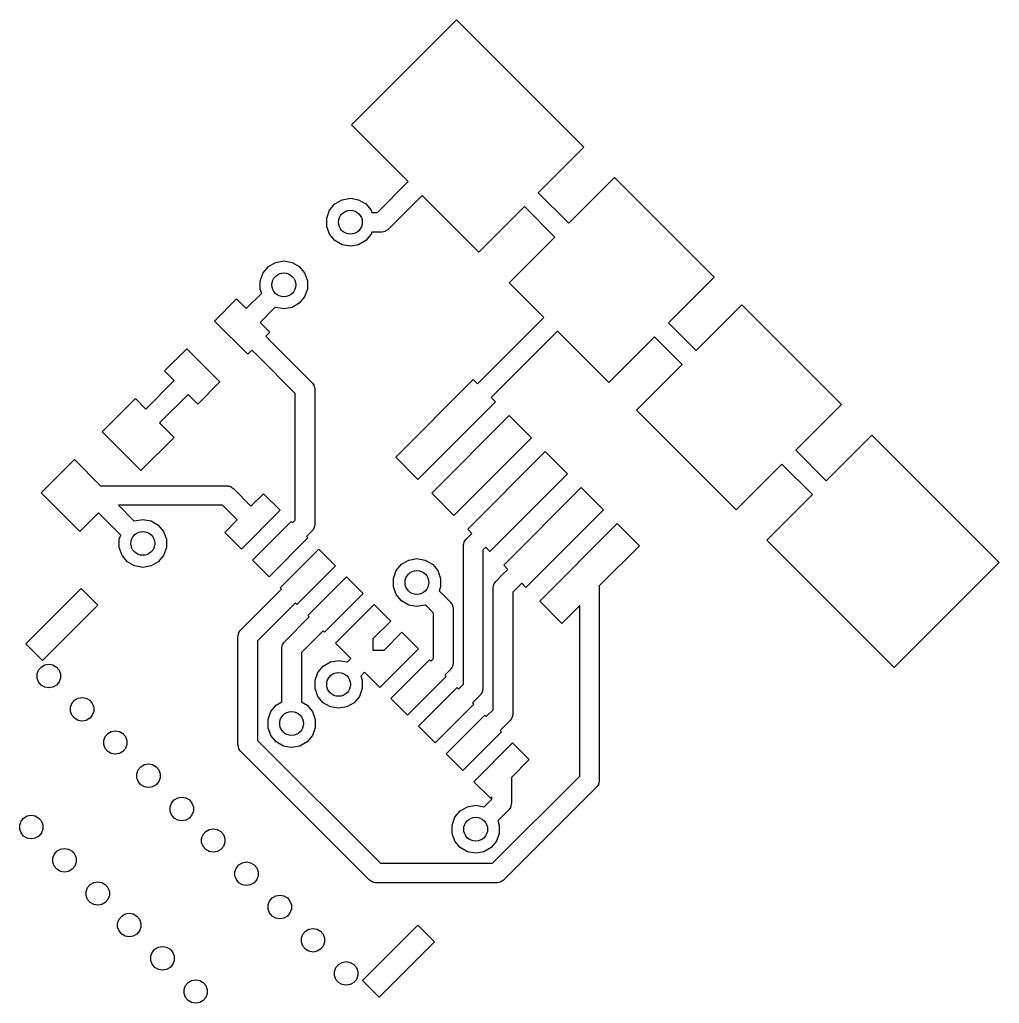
# Model space of a CAD drawing. Extents: x 77.9 to 119.8, y -117.2 to -80.9.
# Drawn here: x 106.53 to 119.04, y -93.47 to -80.91 of the extents above; entities that cross this region are included whole.
import ezdxf

# ---------------------------------------------------------------- set-up
doc = ezdxf.new("R2010")
doc.units = 0
doc.header["$MEASUREMENT"] = 0
doc.layers.add('BLACK', color=7, linetype='CONTINUOUS')

msp = doc.modelspace()

# ---------------------------------------------------------------- linework, layer by layer
at = {"layer": 'Black'}
for p, q in [((110.763, -82.2569), (112.107, -80.9134)), ((112.107, -80.9134), (113.733, -82.5398)), ((111.488, -82.9817), (110.763, -82.2569)), ((113.733, -82.5398), (113.15, -83.1231)), ((111.095, -83.375), (111.488, -82.9817)), ((113.539, -83.512), (114.122, -82.9287)), ((114.122, -82.9287), (115.395, -84.2015)), ((113.15, -83.1231), (113.539, -83.512)), ((110.485, -83.347), (110.553, -83.2656)), ((110.553, -83.2656), (110.645, -83.2125)), ((110.645, -83.2125), (110.75, -83.194)), ((110.75, -83.194), (110.855, -83.2125)), ((110.855, -83.2125), (110.947, -83.2656)), ((110.947, -83.2656), (111.015, -83.347)), ((111.665, -83.1585), (111.235, -83.5884)), ((112.39, -83.8833), (111.665, -83.1585)), ((110.449, -83.4469), (110.485, -83.347)), ((111.015, -83.347), (111.025, -83.375)), ((111.025, -83.375), (111.095, -83.375)), ((112.973, -83.2999), (112.39, -83.8833)), ((113.362, -83.6888), (112.973, -83.2999)), ((110.449, -83.5531), (110.449, -83.4469)), ((110.485, -83.653), (110.449, -83.5531)), ((111.025, -83.625), (111.015, -83.653)), ((111.147, -83.625), (111.025, -83.625)), ((111.152, -83.624), (111.147, -83.625)), ((111.158, -83.6245), (111.152, -83.624)), ((111.173, -83.6203), (111.158, -83.6245)), ((111.189, -83.6175), (111.173, -83.6203)), ((111.194, -83.6147), (111.189, -83.6175)), ((111.2, -83.6133), (111.194, -83.6147)), ((111.213, -83.6039), (111.2, -83.6133)), ((111.227, -83.5958), (111.213, -83.6039)), ((111.231, -83.5915), (111.227, -83.5958)), ((111.235, -83.5884), (111.231, -83.5915)), ((110.553, -83.7344), (110.485, -83.653)), ((110.645, -83.7875), (110.553, -83.7344)), ((110.947, -83.7344), (110.855, -83.7875)), ((111.015, -83.653), (110.947, -83.7344)), ((112.779, -84.2722), (113.362, -83.6888)), ((110.75, -83.806), (110.645, -83.7875)), ((110.855, -83.7875), (110.75, -83.806)), ((109.703, -84.0656), (109.795, -84.0125)), ((109.795, -84.0125), (109.9, -83.994)), ((109.9, -83.994), (110.005, -84.0125)), ((110.005, -84.0125), (110.097, -84.0656)), ((109.635, -84.147), (109.703, -84.0656)), ((110.097, -84.0656), (110.165, -84.147)), ((109.599, -84.2469), (109.635, -84.147)), ((109.599, -84.3531), (109.599, -84.2469)), ((110.165, -84.147), (110.201, -84.2469)), ((110.201, -84.2469), (110.201, -84.3531)), ((115.395, -84.2015), (114.812, -84.7848)), ((109.618, -84.4055), (109.599, -84.3531)), ((110.201, -84.3531), (110.165, -84.453)), ((113.221, -84.7141), (112.779, -84.2722)), ((109.015, -84.7611), (109.297, -84.4782)), ((109.297, -84.4782), (109.421, -84.602)), ((109.421, -84.602), (109.618, -84.4055)), ((110.165, -84.453), (110.097, -84.5344)), ((109.791, -84.5853), (109.598, -84.7788)), ((109.795, -84.5875), (109.791, -84.5853)), ((109.9, -84.606), (109.795, -84.5875)), ((110.005, -84.5875), (109.9, -84.606)), ((110.097, -84.5344), (110.005, -84.5875)), ((115.165, -85.1384), (115.749, -84.555)), ((115.749, -84.555), (117.021, -85.8278)), ((109.439, -85.1854), (109.015, -84.7611)), ((112.372, -85.5627), (113.221, -84.7141)), ((109.598, -84.7788), (109.722, -84.9025)), ((113.397, -84.8909), (112.549, -85.7394)), ((114.051, -85.545), (113.397, -84.8909)), ((114.812, -84.7848), (115.165, -85.1384)), ((109.722, -84.9025), (109.669, -84.9555)), ((109.669, -84.9555), (109.739, -85.0263)), ((114.635, -84.9616), (114.051, -85.545)), ((114.988, -85.3152), (114.635, -84.9616)), ((108.378, -85.3975), (108.661, -85.1146)), ((108.661, -85.1146), (109.085, -85.5389)), ((109.492, -85.1323), (109.439, -85.1854)), ((109.563, -85.203), (109.492, -85.1323)), ((109.739, -85.0263), (110.259, -85.5459)), ((110.046, -85.6861), (109.563, -85.203)), ((108.502, -85.5212), (108.378, -85.3975)), ((114.405, -85.8985), (114.988, -85.3152)), ((108.138, -85.8856), (108.502, -85.5212)), ((111.329, -86.4996), (112.319, -85.5096)), ((112.319, -85.5096), (112.372, -85.5627)), ((109.085, -85.5389), (108.803, -85.8218)), ((110.259, -85.5459), (110.262, -85.5504)), ((110.262, -85.5504), (110.266, -85.554)), ((110.266, -85.554), (110.275, -85.5681)), ((110.275, -85.5681), (110.284, -85.5815)), ((110.284, -85.5815), (110.285, -85.5868)), ((110.285, -85.5868), (110.288, -85.5916)), ((110.288, -85.5916), (110.291, -85.6076)), ((110.291, -85.6076), (110.295, -85.6234)), ((110.295, -85.6234), (110.295, -85.6289)), ((110.295, -85.6289), (110.296, -85.6343)), ((110.296, -85.6343), (110.296, -87.3544)), ((107.579, -86.1757), (108.004, -85.7515)), ((108.004, -85.7515), (108.138, -85.8856)), ((108.679, -85.698), (108.314, -86.0623)), ((108.803, -85.8218), (108.679, -85.698)), ((110.046, -87.3026), (110.046, -85.6861)), ((112.549, -85.7394), (112.602, -85.7925)), ((112.602, -85.7925), (111.612, -86.7824)), ((115.678, -87.1713), (114.405, -85.8985)), ((117.021, -85.8278), (116.438, -86.4112)), ((111.789, -86.9592), (112.779, -85.9692)), ((112.779, -85.9692), (113.062, -86.2521)), ((108.314, -86.0623), (108.499, -86.2464)), ((108.074, -86.6707), (107.579, -86.1757)), ((108.499, -86.2464), (108.074, -86.6707)), ((113.062, -86.2521), (112.072, -87.242)), ((116.827, -86.8001), (117.41, -86.2167)), ((117.41, -86.2167), (119.037, -87.8431)), ((106.801, -86.9536), (107.226, -86.5293)), ((107.226, -86.5293), (107.56, -86.8639)), ((111.612, -86.7824), (111.329, -86.4996)), ((112.248, -87.4188), (113.238, -86.4289)), ((113.238, -86.4289), (113.521, -86.7117)), ((116.438, -86.4112), (116.827, -86.8001)), ((116.261, -86.588), (115.678, -87.1713)), ((116.65, -86.9769), (116.261, -86.588)), ((113.521, -86.7117), (112.531, -87.7017)), ((107.56, -86.8639), (109.169, -86.8639)), ((109.169, -86.8639), (109.174, -86.8649)), ((109.174, -86.8649), (109.18, -86.8644)), ((109.18, -86.8644), (109.195, -86.8686)), ((109.195, -86.8686), (109.212, -86.8714)), ((109.212, -86.8714), (109.216, -86.8742)), ((109.216, -86.8742), (109.222, -86.8756)), ((109.222, -86.8756), (109.235, -86.885)), ((109.235, -86.885), (109.249, -86.8932)), ((109.249, -86.8932), (109.253, -86.8974)), ((109.253, -86.8974), (109.257, -86.9005)), ((109.257, -86.9005), (109.481, -87.1246)), ((112.708, -87.8784), (113.698, -86.8885)), ((113.698, -86.8885), (113.981, -87.1713)), ((107.296, -87.4485), (106.801, -86.9536)), ((109.481, -87.1246), (109.64, -86.9655)), ((109.64, -86.9655), (109.853, -87.1776)), ((112.072, -87.242), (111.789, -86.9592)), ((116.067, -87.5602), (116.65, -86.9769)), ((109.117, -87.1139), (107.791, -87.1139)), ((107.791, -87.1139), (107.991, -87.3147)), ((109.305, -87.3014), (109.117, -87.1139)), ((107.534, -87.2109), (107.296, -87.4485)), ((107.818, -87.4945), (107.534, -87.2109)), ((109.853, -87.1776), (109.358, -87.6726)), ((113.981, -87.1713), (112.991, -88.1613)), ((107.991, -87.3147), (107.995, -87.3125)), ((107.995, -87.3125), (108.1, -87.294)), ((108.1, -87.294), (108.205, -87.3125)), ((108.205, -87.3125), (108.297, -87.3656)), ((108.297, -87.3656), (108.365, -87.447)), ((109.145, -87.4605), (109.305, -87.3014)), ((109.499, -87.814), (109.994, -87.3191)), ((109.994, -87.3191), (110.012, -87.3367)), ((110.012, -87.3367), (110.046, -87.3026)), ((110.284, -87.4072), (110.275, -87.4206)), ((110.285, -87.4019), (110.284, -87.4072)), ((110.288, -87.3972), (110.285, -87.4019)), ((110.291, -87.3811), (110.288, -87.3972)), ((110.295, -87.3653), (110.291, -87.3811)), ((110.296, -87.3544), (110.295, -87.3598)), ((110.295, -87.3598), (110.295, -87.3653)), ((113.168, -88.338), (114.158, -87.3481)), ((114.158, -87.3481), (114.44, -87.6309)), ((107.799, -87.5469), (107.818, -87.4945)), ((108.365, -87.447), (108.401, -87.5469)), ((109.358, -87.6726), (109.145, -87.4605)), ((110.206, -87.5312), (109.711, -88.0262)), ((110.259, -87.4428), (110.188, -87.5135)), ((110.188, -87.5135), (110.206, -87.5312)), ((110.262, -87.4383), (110.259, -87.4428)), ((110.266, -87.4348), (110.262, -87.4383)), ((110.275, -87.4206), (110.266, -87.4348)), ((112.231, -87.5425), (112.301, -87.4718)), ((112.301, -87.4718), (112.248, -87.4188)), ((107.799, -87.6531), (107.799, -87.5469)), ((107.835, -87.753), (107.799, -87.6531)), ((108.401, -87.6531), (108.365, -87.753)), ((108.401, -87.5469), (108.401, -87.6531)), ((112.193, -87.6315), (112.194, -87.6261)), ((112.193, -89.3975), (112.193, -87.6315)), ((112.194, -87.6206), (112.198, -87.6048)), ((112.194, -87.6261), (112.194, -87.6206)), ((112.198, -87.6048), (112.201, -87.5888)), ((112.201, -87.5888), (112.204, -87.584)), ((112.204, -87.584), (112.205, -87.5787)), ((112.205, -87.5787), (112.215, -87.5653)), ((112.215, -87.5653), (112.223, -87.5512)), ((112.223, -87.5512), (112.227, -87.5476)), ((112.227, -87.5476), (112.23, -87.5431)), ((112.23, -87.5431), (112.231, -87.5425)), ((112.478, -87.6486), (112.443, -87.6833)), ((112.531, -87.7017), (112.478, -87.6486)), ((114.44, -87.6309), (113.929, -88.1423)), ((117.693, -89.1866), (116.067, -87.5602)), ((107.903, -87.8344), (107.835, -87.753)), ((108.365, -87.753), (108.297, -87.8344)), ((109.853, -88.1676), (110.347, -87.6726)), ((110.347, -87.6726), (110.56, -87.8847)), ((112.443, -87.6833), (112.443, -89.4493)), ((107.995, -87.8875), (107.903, -87.8344)), ((108.1, -87.906), (107.995, -87.8875)), ((108.205, -87.8875), (108.1, -87.906)), ((108.297, -87.8344), (108.205, -87.8875)), ((109.711, -88.0262), (109.499, -87.814)), ((110.56, -87.8847), (110.065, -88.3797)), ((111.335, -87.947), (111.403, -87.8656)), ((111.403, -87.8656), (111.495, -87.8125)), ((111.495, -87.8125), (111.6, -87.794)), ((111.6, -87.794), (111.705, -87.8125)), ((111.705, -87.8125), (111.797, -87.8656)), ((111.797, -87.8656), (111.865, -87.947)), ((112.761, -87.9315), (112.708, -87.8784)), ((119.037, -87.8431), (117.693, -89.1866)), ((110.206, -88.5211), (110.701, -88.0262)), ((110.701, -88.0262), (110.913, -88.2383)), ((111.299, -88.0469), (111.335, -87.947)), ((111.865, -87.947), (111.901, -88.0469)), ((112.61, -88.0824), (112.69, -88.0022)), ((112.69, -88.0022), (112.761, -87.9315)), ((112.69, -88.0022), (112.69, -88.0022)), ((111.299, -88.1531), (111.299, -88.0469)), ((111.335, -88.253), (111.299, -88.1531)), ((111.901, -88.1531), (111.882, -88.2055)), ((111.901, -88.0469), (111.901, -88.1531)), ((112.574, -88.1598), (112.578, -88.1441)), ((112.574, -88.1653), (112.574, -88.1598)), ((112.578, -88.1441), (112.581, -88.128)), ((112.581, -88.128), (112.584, -88.1232)), ((112.584, -88.1232), (112.585, -88.1179)), ((112.585, -88.1179), (112.595, -88.1045)), ((112.595, -88.1045), (112.603, -88.0904)), ((112.603, -88.0904), (112.607, -88.0869)), ((112.607, -88.0869), (112.61, -88.0824)), ((112.938, -88.1082), (112.867, -88.1789)), ((112.991, -88.1613), (112.938, -88.1082)), ((113.929, -88.1423), (113.929, -90.6245)), ((106.607, -88.8818), (107.314, -88.1747)), ((107.314, -88.1747), (107.526, -88.3868)), ((109.352, -88.7036), (109.87, -88.1853)), ((109.87, -88.1853), (109.853, -88.1676)), ((110.913, -88.2383), (110.418, -88.7333)), ((111.403, -88.3344), (111.335, -88.253)), ((111.882, -88.2055), (112.027, -88.3501)), ((112.573, -88.1707), (112.574, -88.1653)), ((112.573, -89.7246), (112.573, -88.1707)), ((112.867, -88.1789), (112.823, -88.2225)), ((112.823, -88.2225), (112.823, -89.7764)), ((112.867, -88.1789), (112.867, -88.1789)), ((107.526, -88.3868), (106.819, -89.0939)), ((110.047, -88.362), (109.565, -88.8438)), ((110.065, -88.3797), (110.047, -88.362)), ((110.56, -88.8747), (111.055, -88.3797)), ((111.055, -88.3797), (111.267, -88.5919)), ((111.495, -88.3875), (111.403, -88.3344)), ((111.6, -88.406), (111.495, -88.3875)), ((111.705, -88.3875), (111.6, -88.406)), ((111.709, -88.3853), (111.705, -88.3875)), ((111.813, -88.4903), (111.709, -88.3853)), ((112.027, -88.3501), (112.03, -88.3546)), ((112.03, -88.3546), (112.034, -88.3581)), ((112.034, -88.3581), (112.042, -88.3723)), ((112.042, -88.3723), (112.052, -88.3856)), ((112.052, -88.3856), (112.053, -88.391)), ((112.053, -88.391), (112.056, -88.3957)), ((112.056, -88.3957), (112.059, -88.4118)), ((112.059, -88.4118), (112.063, -88.4276)), ((113.45, -88.6209), (113.168, -88.338)), ((113.679, -88.3923), (113.45, -88.6209)), ((113.679, -90.5727), (113.679, -88.3923)), ((109.912, -88.851), (110.224, -88.5388)), ((110.224, -88.5388), (110.206, -88.5211)), ((111.813, -89.0704), (111.813, -88.4903)), ((112.063, -88.4276), (112.063, -88.4331)), ((112.063, -88.4331), (112.063, -88.4385)), ((112.063, -88.4385), (112.063, -89.1222)), ((111.267, -88.5919), (111.038, -88.8204)), ((109.315, -88.792), (109.316, -88.7866)), ((109.315, -90.1687), (109.315, -88.792)), ((109.316, -88.7811), (109.32, -88.7654)), ((109.316, -88.7866), (109.316, -88.7811)), ((109.32, -88.7654), (109.323, -88.7493)), ((109.323, -88.7493), (109.325, -88.7445)), ((109.325, -88.7445), (109.327, -88.7392)), ((109.327, -88.7392), (109.336, -88.7258)), ((109.336, -88.7258), (109.344, -88.7117)), ((109.344, -88.7117), (109.349, -88.7081)), ((109.349, -88.7081), (109.352, -88.7036)), ((110.401, -88.7156), (110.125, -88.9911)), ((110.418, -88.7333), (110.401, -88.7156)), ((111.18, -88.9618), (111.408, -88.7333)), ((111.408, -88.7333), (111.62, -88.9454)), ((106.819, -89.0939), (106.607, -88.8818)), ((109.565, -88.8438), (109.565, -90.1169)), ((109.875, -88.9284), (109.88, -88.9127)), ((109.88, -88.9127), (109.883, -88.8966)), ((109.883, -88.8966), (109.885, -88.8918)), ((109.885, -88.8918), (109.887, -88.8865)), ((109.887, -88.8865), (109.896, -88.8731)), ((109.896, -88.8731), (109.904, -88.859)), ((109.904, -88.859), (109.908, -88.8555)), ((109.908, -88.8555), (109.912, -88.851)), ((110.754, -89.0691), (110.56, -88.8747)), ((111.038, -88.8204), (111.038, -88.9618)), ((109.876, -88.9339), (109.875, -88.9284)), ((109.875, -88.9393), (109.876, -88.9339)), ((109.875, -89.6242), (109.875, -88.9393)), ((110.125, -88.9911), (110.125, -89.6242)), ((111.038, -88.9618), (111.18, -88.9618)), ((111.62, -88.9454), (111.125, -89.4404)), ((106.803, -89.1785), (106.848, -89.1524)), ((106.848, -89.1524), (106.9, -89.1433)), ((106.9, -89.1433), (106.951, -89.1524)), ((106.951, -89.1524), (106.997, -89.1785)), ((110.335, -89.247), (110.403, -89.1656)), ((110.403, -89.1656), (110.495, -89.1125)), ((110.495, -89.1125), (110.6, -89.094)), ((110.6, -89.094), (110.705, -89.1125)), ((110.705, -89.1125), (110.709, -89.1147)), ((110.709, -89.1147), (110.754, -89.0691)), ((111.267, -89.5818), (111.762, -89.0868)), ((111.762, -89.0868), (111.779, -89.1045)), ((111.779, -89.1045), (111.813, -89.0704)), ((112.056, -89.1649), (112.053, -89.1697)), ((112.059, -89.1489), (112.056, -89.1649)), ((112.063, -89.1331), (112.059, -89.1489)), ((112.063, -89.1222), (112.063, -89.1276)), ((112.063, -89.1276), (112.063, -89.1331)), ((106.751, -89.2677), (106.769, -89.2186)), ((106.751, -89.32), (106.751, -89.2677)), ((106.769, -89.2186), (106.803, -89.1785)), ((106.997, -89.1785), (107.03, -89.2186)), ((107.03, -89.2186), (107.048, -89.2677)), ((107.048, -89.2677), (107.048, -89.32)), ((110.299, -89.3469), (110.335, -89.247)), ((110.931, -89.2459), (110.882, -89.2945)), ((110.882, -89.2945), (110.901, -89.3469)), ((111.125, -89.4404), (110.931, -89.2459)), ((112.027, -89.2106), (111.956, -89.2813)), ((111.956, -89.2813), (111.974, -89.299)), ((112.03, -89.2061), (112.027, -89.2106)), ((112.034, -89.2025), (112.03, -89.2061)), ((112.042, -89.1884), (112.034, -89.2025)), ((112.052, -89.175), (112.042, -89.1884)), ((112.053, -89.1697), (112.052, -89.175)), ((106.769, -89.3691), (106.751, -89.32)), ((106.803, -89.4092), (106.769, -89.3691)), ((106.848, -89.4354), (106.803, -89.4092)), ((106.997, -89.4092), (106.951, -89.4354)), ((107.03, -89.3691), (106.997, -89.4092)), ((107.048, -89.32), (107.03, -89.3691)), ((110.299, -89.4531), (110.299, -89.3469)), ((110.901, -89.3469), (110.901, -89.4531)), ((111.974, -89.299), (111.479, -89.7939)), ((112.133, -89.4581), (112.193, -89.3975)), ((106.9, -89.4444), (106.848, -89.4354)), ((106.951, -89.4354), (106.9, -89.4444)), ((110.335, -89.553), (110.299, -89.4531)), ((110.901, -89.4531), (110.865, -89.553)), ((111.62, -89.9354), (112.115, -89.4404)), ((112.115, -89.4404), (112.133, -89.4581)), ((112.407, -89.5377), (112.31, -89.6348)), ((112.41, -89.5332), (112.407, -89.5377)), ((112.414, -89.5296), (112.41, -89.5332)), ((112.422, -89.5155), (112.414, -89.5296)), ((112.432, -89.5021), (112.422, -89.5155)), ((112.433, -89.4968), (112.432, -89.5021)), ((112.436, -89.492), (112.433, -89.4968)), ((112.439, -89.4759), (112.436, -89.492)), ((112.443, -89.4602), (112.439, -89.4759)), ((112.443, -89.4493), (112.443, -89.4547)), ((112.443, -89.4547), (112.443, -89.4602)), ((107.176, -89.692), (107.194, -89.6428)), ((107.194, -89.6428), (107.227, -89.6028)), ((107.227, -89.6028), (107.273, -89.5766)), ((107.273, -89.5766), (107.324, -89.5676)), ((107.324, -89.5676), (107.376, -89.5766)), ((107.376, -89.5766), (107.421, -89.6028)), ((107.421, -89.6028), (107.454, -89.6428)), ((107.454, -89.6428), (107.472, -89.692)), ((109.735, -89.747), (109.803, -89.6656)), ((109.803, -89.6656), (109.875, -89.6242)), ((110.125, -89.6242), (110.197, -89.6656)), ((110.197, -89.6656), (110.265, -89.747)), ((110.403, -89.6344), (110.335, -89.553)), ((110.495, -89.6875), (110.403, -89.6344)), ((110.797, -89.6344), (110.705, -89.6875)), ((110.865, -89.553), (110.797, -89.6344)), ((111.479, -89.7939), (111.267, -89.5818)), ((112.327, -89.6525), (111.832, -90.1475)), ((112.31, -89.6348), (112.327, -89.6525)), ((107.176, -89.7443), (107.176, -89.692)), ((107.194, -89.7934), (107.176, -89.7443)), ((107.227, -89.8335), (107.194, -89.7934)), ((107.454, -89.7934), (107.421, -89.8335)), ((107.472, -89.7443), (107.454, -89.7934)), ((107.472, -89.692), (107.472, -89.7443)), ((109.699, -89.8469), (109.735, -89.747)), ((110.265, -89.747), (110.301, -89.8469)), ((110.6, -89.706), (110.495, -89.6875)), ((110.705, -89.6875), (110.6, -89.706)), ((111.974, -90.2889), (112.469, -89.7939)), ((112.469, -89.7939), (112.486, -89.8116)), ((112.486, -89.8116), (112.573, -89.7246)), ((112.823, -89.7873), (112.819, -89.803)), ((112.823, -89.7764), (112.823, -89.7818)), ((112.823, -89.7818), (112.823, -89.7873)), ((107.273, -89.8596), (107.227, -89.8335)), ((107.324, -89.8687), (107.273, -89.8596)), ((107.376, -89.8596), (107.324, -89.8687)), ((107.421, -89.8335), (107.376, -89.8596)), ((109.699, -89.9531), (109.699, -89.8469)), ((110.301, -89.8469), (110.301, -89.9531)), ((112.787, -89.8648), (112.663, -89.9884)), ((112.79, -89.8603), (112.787, -89.8648)), ((112.794, -89.8567), (112.79, -89.8603)), ((112.802, -89.8426), (112.794, -89.8567)), ((112.812, -89.8292), (112.802, -89.8426)), ((112.813, -89.8239), (112.812, -89.8292)), ((112.816, -89.8191), (112.813, -89.8239)), ((112.819, -89.803), (112.816, -89.8191)), ((107.618, -90.0671), (107.651, -90.027)), ((107.651, -90.027), (107.697, -90.0009)), ((107.697, -90.0009), (107.748, -89.9918)), ((107.748, -89.9918), (107.8, -90.0009)), ((107.8, -90.0009), (107.845, -90.027)), ((107.845, -90.027), (107.879, -90.0671)), ((109.735, -90.053), (109.699, -89.9531)), ((110.301, -89.9531), (110.265, -90.053)), ((111.832, -90.1475), (111.62, -89.9354)), ((112.681, -90.0061), (112.186, -90.501)), ((112.663, -89.9884), (112.681, -90.0061)), ((107.6, -90.1162), (107.618, -90.0671)), ((107.6, -90.1685), (107.6, -90.1162)), ((107.618, -90.2177), (107.6, -90.1685)), ((107.879, -90.0671), (107.897, -90.1162)), ((107.897, -90.1685), (107.879, -90.2177)), ((107.897, -90.1162), (107.897, -90.1685)), ((109.316, -90.1741), (109.315, -90.1687)), ((109.316, -90.1796), (109.316, -90.1741)), ((109.565, -90.1169), (111.133, -91.6848)), ((109.803, -90.1344), (109.735, -90.053)), ((109.895, -90.1875), (109.803, -90.1344)), ((110.197, -90.1344), (110.105, -90.1875)), ((110.265, -90.053), (110.197, -90.1344)), ((112.327, -90.6425), (112.822, -90.1475)), ((112.822, -90.1475), (113.034, -90.3596)), ((107.651, -90.2577), (107.618, -90.2177)), ((107.697, -90.2839), (107.651, -90.2577)), ((107.748, -90.293), (107.697, -90.2839)), ((107.8, -90.2839), (107.748, -90.293)), ((107.845, -90.2577), (107.8, -90.2839)), ((107.879, -90.2177), (107.845, -90.2577)), ((109.32, -90.1954), (109.316, -90.1796)), ((109.323, -90.2115), (109.32, -90.1954)), ((109.325, -90.2162), (109.323, -90.2115)), ((109.327, -90.2215), (109.325, -90.2162)), ((109.336, -90.2349), (109.327, -90.2215)), ((109.344, -90.2491), (109.336, -90.2349)), ((109.349, -90.2526), (109.344, -90.2491)), ((109.352, -90.2571), (109.349, -90.2526)), ((110.993, -91.8982), (109.352, -90.2571)), ((110, -90.206), (109.895, -90.1875)), ((110.105, -90.1875), (110, -90.206)), ((112.186, -90.501), (111.974, -90.2889)), ((108.076, -90.4513), (108.121, -90.4252)), ((108.121, -90.4252), (108.173, -90.4161)), ((108.173, -90.4161), (108.224, -90.4252)), ((108.224, -90.4252), (108.269, -90.4513)), ((113.034, -90.3596), (112.806, -90.5882)), ((108.024, -90.5405), (108.042, -90.4914)), ((108.024, -90.5928), (108.024, -90.5405)), ((108.042, -90.4914), (108.076, -90.4513)), ((108.269, -90.4513), (108.303, -90.4914)), ((108.303, -90.4914), (108.321, -90.5405)), ((108.321, -90.5405), (108.321, -90.5928)), ((108.042, -90.6419), (108.024, -90.5928)), ((108.076, -90.682), (108.042, -90.6419)), ((108.303, -90.6419), (108.269, -90.682)), ((108.321, -90.5928), (108.303, -90.6419)), ((112.54, -90.8546), (112.327, -90.6425)), ((112.567, -91.6848), (113.679, -90.5727)), ((112.806, -90.5882), (112.806, -90.9191)), ((113.919, -90.672), (113.917, -90.6773)), ((113.921, -90.6673), (113.919, -90.672)), ((113.924, -90.6512), (113.921, -90.6673)), ((113.929, -90.6354), (113.924, -90.6512)), ((113.929, -90.6245), (113.928, -90.6299)), ((113.928, -90.6299), (113.929, -90.6354)), ((108.121, -90.7081), (108.076, -90.682)), ((108.173, -90.7172), (108.121, -90.7081)), ((108.224, -90.7081), (108.173, -90.7172)), ((108.269, -90.682), (108.224, -90.7081)), ((113.892, -90.7129), (112.707, -91.8982)), ((113.896, -90.7084), (113.892, -90.7129)), ((113.9, -90.7049), (113.896, -90.7084)), ((113.908, -90.6907), (113.9, -90.7049)), ((113.917, -90.6773), (113.908, -90.6907)), ((108.449, -90.9648), (108.466, -90.9156)), ((108.466, -90.9156), (108.5, -90.8756)), ((108.5, -90.8756), (108.545, -90.8494)), ((108.545, -90.8494), (108.597, -90.8403)), ((108.597, -90.8403), (108.648, -90.8494)), ((108.648, -90.8494), (108.694, -90.8756)), ((108.694, -90.8756), (108.727, -90.9156)), ((108.727, -90.9156), (108.745, -90.9648)), ((112.459, -90.9647), (112.556, -90.8673)), ((112.556, -90.8382), (112.54, -90.8546)), ((112.556, -90.8673), (112.556, -90.8382)), ((112.806, -90.9191), (112.805, -90.9245)), ((112.805, -90.9245), (112.805, -90.93)), ((108.449, -91.0171), (108.449, -90.9648)), ((108.466, -91.0662), (108.449, -91.0171)), ((108.745, -91.0171), (108.727, -91.0662)), ((108.745, -90.9648), (108.745, -91.0171)), ((112.085, -91.097), (112.153, -91.0156)), ((112.153, -91.0156), (112.245, -90.9625)), ((112.245, -90.9625), (112.35, -90.944)), ((112.35, -90.944), (112.455, -90.9625)), ((112.455, -90.9625), (112.459, -90.9647)), ((112.743, -91.0336), (112.632, -91.1445)), ((112.769, -91.0074), (112.743, -91.0336)), ((112.772, -91.0029), (112.769, -91.0074)), ((112.777, -90.9994), (112.772, -91.0029)), ((112.785, -90.9853), (112.777, -90.9994)), ((112.794, -90.9719), (112.785, -90.9853)), ((112.796, -90.9666), (112.794, -90.9719)), ((112.798, -90.9618), (112.796, -90.9666)), ((112.801, -90.9457), (112.798, -90.9618)), ((112.805, -90.93), (112.801, -90.9457)), ((106.527, -91.1958), (106.544, -91.1466)), ((106.544, -91.1466), (106.578, -91.1066)), ((106.578, -91.1066), (106.623, -91.0804)), ((106.623, -91.0804), (106.675, -91.0714)), ((106.675, -91.0714), (106.726, -91.0804)), ((106.726, -91.0804), (106.772, -91.1066)), ((106.772, -91.1066), (106.805, -91.1466)), ((106.805, -91.1466), (106.823, -91.1958)), ((108.5, -91.1063), (108.466, -91.0662)), ((108.545, -91.1324), (108.5, -91.1063)), ((108.597, -91.1415), (108.545, -91.1324)), ((108.648, -91.1324), (108.597, -91.1415)), ((108.694, -91.1063), (108.648, -91.1324)), ((108.727, -91.0662), (108.694, -91.1063)), ((112.049, -91.1969), (112.085, -91.097)), ((112.632, -91.1445), (112.651, -91.1969)), ((106.527, -91.2481), (106.527, -91.1958)), ((106.544, -91.2972), (106.527, -91.2481)), ((106.578, -91.3373), (106.544, -91.2972)), ((106.805, -91.2972), (106.772, -91.3373)), ((106.823, -91.2481), (106.805, -91.2972)), ((106.823, -91.1958), (106.823, -91.2481)), ((108.869, -91.3186), (108.903, -91.2785)), ((108.903, -91.2785), (108.948, -91.2524)), ((108.948, -91.2524), (109, -91.2433)), ((109, -91.2433), (109.051, -91.2524)), ((109.051, -91.2524), (109.097, -91.2785)), ((109.097, -91.2785), (109.13, -91.3186)), ((112.049, -91.3031), (112.049, -91.1969)), ((112.085, -91.403), (112.049, -91.3031)), ((112.651, -91.3031), (112.615, -91.403)), ((112.651, -91.1969), (112.651, -91.3031)), ((106.623, -91.3634), (106.578, -91.3373)), ((106.675, -91.3725), (106.623, -91.3634)), ((106.726, -91.3634), (106.675, -91.3725)), ((106.772, -91.3373), (106.726, -91.3634)), ((108.851, -91.3677), (108.869, -91.3186)), ((108.851, -91.42), (108.851, -91.3677)), ((108.869, -91.4691), (108.851, -91.42)), ((109.13, -91.3186), (109.148, -91.3677)), ((109.148, -91.42), (109.13, -91.4691)), ((109.148, -91.3677), (109.148, -91.42)), ((112.153, -91.4844), (112.085, -91.403)), ((112.615, -91.403), (112.547, -91.4844)), ((106.969, -91.5709), (107.002, -91.5308)), ((107.002, -91.5308), (107.048, -91.5047)), ((107.048, -91.5047), (107.099, -91.4956)), ((107.099, -91.4956), (107.151, -91.5047)), ((107.151, -91.5047), (107.196, -91.5308)), ((107.196, -91.5308), (107.23, -91.5709)), ((108.903, -91.5092), (108.869, -91.4691)), ((108.948, -91.5354), (108.903, -91.5092)), ((109, -91.5444), (108.948, -91.5354)), ((109.051, -91.5354), (109, -91.5444)), ((109.097, -91.5092), (109.051, -91.5354)), ((109.13, -91.4691), (109.097, -91.5092)), ((112.245, -91.5375), (112.153, -91.4844)), ((112.35, -91.556), (112.245, -91.5375)), ((112.455, -91.5375), (112.35, -91.556)), ((112.547, -91.4844), (112.455, -91.5375)), ((106.951, -91.62), (106.969, -91.5709)), ((106.951, -91.6723), (106.951, -91.62)), ((106.969, -91.7215), (106.951, -91.6723)), ((107.23, -91.5709), (107.247, -91.62)), ((107.247, -91.6723), (107.23, -91.7215)), ((107.247, -91.62), (107.247, -91.6723)), ((109.327, -91.7028), (109.373, -91.6766)), ((109.373, -91.6766), (109.424, -91.6676)), ((109.424, -91.6676), (109.476, -91.6766)), ((109.476, -91.6766), (109.521, -91.7028)), ((107.002, -91.7615), (106.969, -91.7215)), ((107.048, -91.7877), (107.002, -91.7615)), ((107.099, -91.7968), (107.048, -91.7877)), ((107.151, -91.7877), (107.099, -91.7968)), ((107.196, -91.7615), (107.151, -91.7877)), ((107.23, -91.7215), (107.196, -91.7615)), ((109.276, -91.792), (109.294, -91.7428)), ((109.276, -91.8443), (109.276, -91.792)), ((109.294, -91.7428), (109.327, -91.7028)), ((109.521, -91.7028), (109.554, -91.7428)), ((109.554, -91.7428), (109.572, -91.792)), ((109.572, -91.792), (109.572, -91.8443)), ((111.133, -91.6848), (112.567, -91.6848)), ((107.427, -91.9551), (107.472, -91.929)), ((107.472, -91.929), (107.523, -91.9199)), ((107.523, -91.9199), (107.575, -91.929)), ((107.575, -91.929), (107.62, -91.9551)), ((109.294, -91.8934), (109.276, -91.8443)), ((109.327, -91.9335), (109.294, -91.8934)), ((109.554, -91.8934), (109.521, -91.9335)), ((109.572, -91.8443), (109.554, -91.8934)), ((110.997, -91.9013), (110.993, -91.8982)), ((111.001, -91.9056), (110.997, -91.9013)), ((111.015, -91.9137), (111.001, -91.9056)), ((111.028, -91.9231), (111.015, -91.9137)), ((111.034, -91.9245), (111.028, -91.9231)), ((111.039, -91.9273), (111.034, -91.9245)), ((111.055, -91.9301), (111.039, -91.9273)), ((111.07, -91.9343), (111.055, -91.9301)), ((112.645, -91.9301), (112.63, -91.9343)), ((112.661, -91.9273), (112.645, -91.9301)), ((112.666, -91.9245), (112.661, -91.9273)), ((112.672, -91.9231), (112.666, -91.9245)), ((112.685, -91.9137), (112.672, -91.9231)), ((112.699, -91.9056), (112.685, -91.9137)), ((112.703, -91.9013), (112.699, -91.9056)), ((112.707, -91.8982), (112.703, -91.9013)), ((107.375, -92.0443), (107.393, -91.9952)), ((107.375, -92.0966), (107.375, -92.0443)), ((107.393, -91.9952), (107.427, -91.9551)), ((107.62, -91.9551), (107.654, -91.9952)), ((107.654, -91.9952), (107.672, -92.0443)), ((107.672, -92.0443), (107.672, -92.0966)), ((109.373, -91.9596), (109.327, -91.9335)), ((109.424, -91.9687), (109.373, -91.9596)), ((109.476, -91.9596), (109.424, -91.9687)), ((109.521, -91.9335), (109.476, -91.9596)), ((111.076, -91.9338), (111.07, -91.9343)), ((111.081, -91.9348), (111.076, -91.9338)), ((112.619, -91.9348), (111.081, -91.9348)), ((112.624, -91.9338), (112.619, -91.9348)), ((112.63, -91.9343), (112.624, -91.9338)), ((107.393, -92.1457), (107.375, -92.0966)), ((107.427, -92.1858), (107.393, -92.1457)), ((107.654, -92.1457), (107.62, -92.1858)), ((107.672, -92.0966), (107.654, -92.1457)), ((109.7, -92.2162), (109.718, -92.1671)), ((109.718, -92.1671), (109.751, -92.127)), ((109.751, -92.127), (109.797, -92.1009)), ((109.797, -92.1009), (109.848, -92.0918)), ((109.848, -92.0918), (109.9, -92.1009)), ((109.9, -92.1009), (109.945, -92.127)), ((109.945, -92.127), (109.979, -92.1671)), ((109.979, -92.1671), (109.997, -92.2162)), ((107.472, -92.212), (107.427, -92.1858)), ((107.523, -92.221), (107.472, -92.212)), ((107.575, -92.212), (107.523, -92.221)), ((107.62, -92.1858), (107.575, -92.212)), ((109.7, -92.2685), (109.7, -92.2162)), ((109.718, -92.3177), (109.7, -92.2685)), ((109.997, -92.2685), (109.979, -92.3177)), ((109.997, -92.2162), (109.997, -92.2685)), ((107.778, -92.4473), (107.796, -92.3981)), ((107.796, -92.3981), (107.83, -92.3581)), ((107.83, -92.3581), (107.875, -92.3319)), ((107.875, -92.3319), (107.926, -92.3228)), ((107.926, -92.3228), (107.978, -92.3319)), ((107.978, -92.3319), (108.023, -92.3581)), ((108.023, -92.3581), (108.057, -92.3981)), ((108.057, -92.3981), (108.075, -92.4473)), ((109.751, -92.3577), (109.718, -92.3177)), ((109.797, -92.3839), (109.751, -92.3577)), ((109.848, -92.393), (109.797, -92.3839)), ((109.9, -92.3839), (109.848, -92.393)), ((109.945, -92.3577), (109.9, -92.3839)), ((109.979, -92.3177), (109.945, -92.3577)), ((107.778, -92.4995), (107.778, -92.4473)), ((107.796, -92.5487), (107.778, -92.4995)), ((107.83, -92.5887), (107.796, -92.5487)), ((108.057, -92.5487), (108.023, -92.5887)), ((108.075, -92.4995), (108.057, -92.5487)), ((108.075, -92.4473), (108.075, -92.4995)), ((110.142, -92.5914), (110.176, -92.5513)), ((110.176, -92.5513), (110.221, -92.5252)), ((110.221, -92.5252), (110.273, -92.5161)), ((110.273, -92.5161), (110.324, -92.5252)), ((110.324, -92.5252), (110.369, -92.5513)), ((110.369, -92.5513), (110.403, -92.5914)), ((110.906, -93.181), (111.613, -92.4739)), ((111.613, -92.4739), (111.825, -92.686)), ((107.875, -92.6149), (107.83, -92.5887)), ((107.926, -92.624), (107.875, -92.6149)), ((107.978, -92.6149), (107.926, -92.624)), ((108.023, -92.5887), (107.978, -92.6149)), ((110.124, -92.6405), (110.142, -92.5914)), ((110.124, -92.6928), (110.124, -92.6405)), ((110.403, -92.5914), (110.421, -92.6405)), ((110.421, -92.6405), (110.421, -92.6928)), ((111.825, -92.686), (111.118, -93.3931)), ((108.22, -92.8224), (108.254, -92.7823)), ((108.254, -92.7823), (108.299, -92.7562)), ((108.299, -92.7562), (108.351, -92.7471)), ((108.351, -92.7471), (108.402, -92.7562)), ((108.402, -92.7562), (108.447, -92.7823)), ((108.447, -92.7823), (108.481, -92.8224)), ((110.142, -92.7419), (110.124, -92.6928)), ((110.176, -92.782), (110.142, -92.7419)), ((110.221, -92.8081), (110.176, -92.782)), ((110.273, -92.8172), (110.221, -92.8081)), ((110.324, -92.8081), (110.273, -92.8172)), ((110.369, -92.782), (110.324, -92.8081)), ((110.403, -92.7419), (110.369, -92.782)), ((110.421, -92.6928), (110.403, -92.7419)), ((108.202, -92.8715), (108.22, -92.8224)), ((108.202, -92.9238), (108.202, -92.8715)), ((108.22, -92.973), (108.202, -92.9238)), ((108.481, -92.8224), (108.499, -92.8715)), ((108.499, -92.9238), (108.481, -92.973)), ((108.499, -92.8715), (108.499, -92.9238)), ((108.254, -93.013), (108.22, -92.973)), ((108.299, -93.0392), (108.254, -93.013)), ((108.351, -93.0482), (108.299, -93.0392)), ((108.402, -93.0392), (108.351, -93.0482)), ((108.447, -93.013), (108.402, -93.0392)), ((108.481, -92.973), (108.447, -93.013)), ((110.549, -93.0648), (110.566, -93.0156)), ((110.566, -93.0156), (110.6, -92.9756)), ((110.6, -92.9756), (110.645, -92.9494)), ((110.645, -92.9494), (110.697, -92.9403)), ((110.697, -92.9403), (110.748, -92.9494)), ((110.748, -92.9494), (110.794, -92.9756)), ((110.794, -92.9756), (110.827, -93.0156)), ((110.827, -93.0156), (110.845, -93.0648)), ((108.678, -93.2066), (108.723, -93.1804)), ((108.723, -93.1804), (108.775, -93.1714)), ((108.775, -93.1714), (108.826, -93.1804)), ((108.826, -93.1804), (108.872, -93.2066)), ((110.549, -93.1171), (110.549, -93.0648)), ((110.566, -93.1662), (110.549, -93.1171)), ((110.6, -93.2063), (110.566, -93.1662)), ((110.827, -93.1662), (110.794, -93.2063)), ((110.845, -93.1171), (110.827, -93.1662)), ((110.845, -93.0648), (110.845, -93.1171)), ((111.118, -93.3931), (110.906, -93.181)), ((108.627, -93.2958), (108.644, -93.2466)), ((108.627, -93.3481), (108.627, -93.2958)), ((108.644, -93.2466), (108.678, -93.2066)), ((108.872, -93.2066), (108.905, -93.2466)), ((108.905, -93.2466), (108.923, -93.2958)), ((108.923, -93.2958), (108.923, -93.3481)), ((110.645, -93.2324), (110.6, -93.2063)), ((110.697, -93.2415), (110.645, -93.2324)), ((110.748, -93.2324), (110.697, -93.2415)), ((110.794, -93.2063), (110.748, -93.2324)), ((108.644, -93.3972), (108.627, -93.3481)), ((108.678, -93.4373), (108.644, -93.3972)), ((108.723, -93.4634), (108.678, -93.4373)), ((108.872, -93.4373), (108.826, -93.4634)), ((108.905, -93.3972), (108.872, -93.4373)), ((108.923, -93.3481), (108.905, -93.3972)), ((108.775, -93.4725), (108.723, -93.4634)), ((108.826, -93.4634), (108.775, -93.4725))]:
    msp.add_line(p, q, dxfattribs=at)
for centre in [(110.75, -83.5), (109.9, -84.3), (108.1, -87.6), (111.6, -88.1), (110.6, -89.4), (110, -89.9), (112.35, -91.25)]:
    msp.add_circle(centre, 0.1524, dxfattribs=at)

doc.saveas('drawing.dxf')
